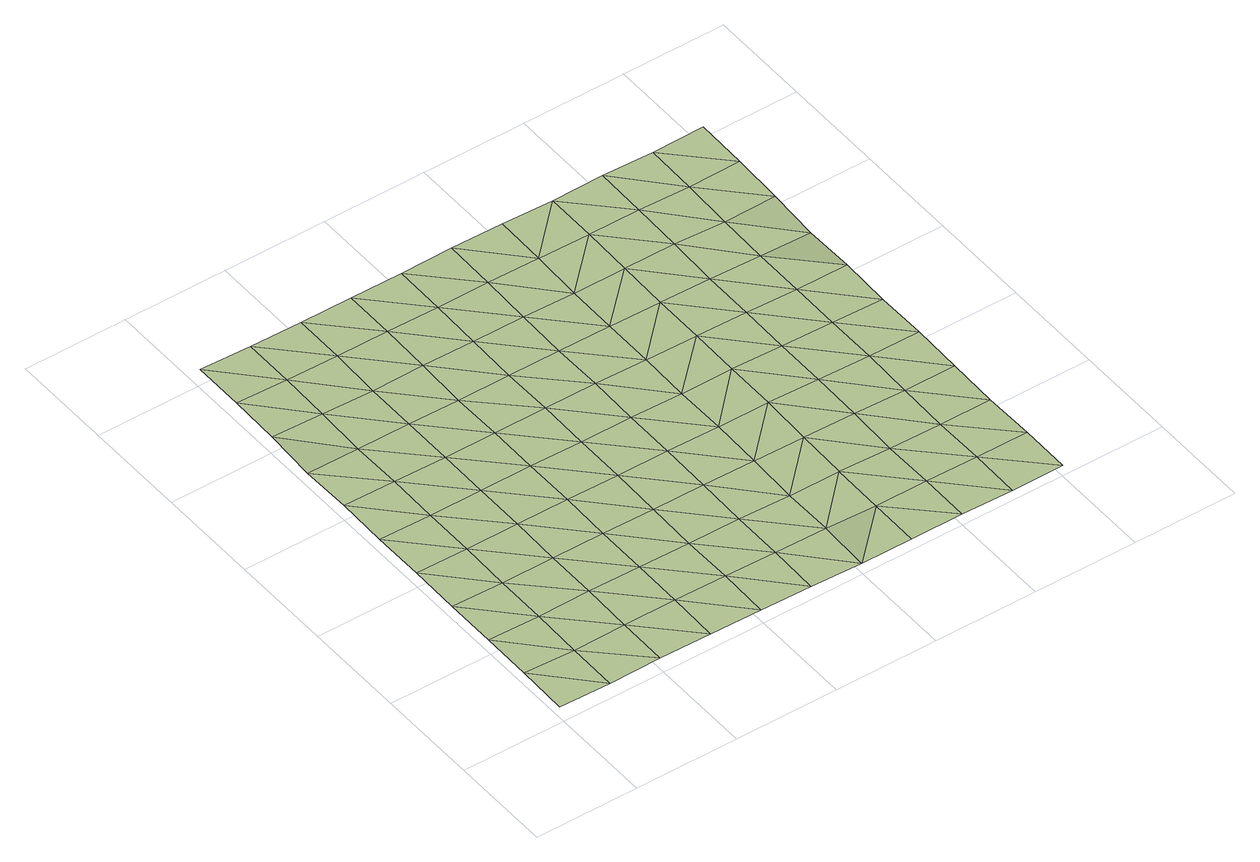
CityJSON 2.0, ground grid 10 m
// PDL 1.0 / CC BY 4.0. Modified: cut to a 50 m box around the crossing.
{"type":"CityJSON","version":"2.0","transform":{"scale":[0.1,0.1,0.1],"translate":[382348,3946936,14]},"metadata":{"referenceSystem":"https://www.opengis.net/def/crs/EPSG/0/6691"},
"CityObjects":{
"terrain1":{"type":"TINRelief","geometry":[{"type":"CompositeSurface","lod":"1","boundaries":[[[0,1,2]],[[3,4,0]],[[4,1,0]],[[5,6,3]],[[6,4,3]],[[7,8,5]],[[8,6,5]],[[9,10,7]],[[10,8,7]],[[11,12,9]],[[12,10,9]],[[13,14,11]],[[14,12,11]],[[4,15,1]],[[6,16,4]],[[16,15,4]],[[8,17,6]],[[17,16,6]],[[10,18,8]],[[18,17,8]],[[12,19,10]],[[19,18,10]],[[14,20,12]],[[20,19,12]],[[21,20,14]],[[16,22,15]],[[17,23,16]],[[23,22,16]],[[18,24,17]],[[24,23,17]],[[19,25,18]],[[25,24,18]],[[20,26,19]],[[26,25,19]],[[21,27,20]],[[27,26,20]],[[28,27,21]],[[23,29,22]],[[24,30,23]],[[30,29,23]],[[25,31,24]],[[31,30,24]],[[26,32,25]],[[32,31,25]],[[27,33,26]],[[33,32,26]],[[28,34,27]],[[34,33,27]],[[35,34,28]],[[30,36,29]],[[31,37,30]],[[37,36,30]],[[32,38,31]],[[38,37,31]],[[33,39,32]],[[39,38,32]],[[34,40,33]],[[40,39,33]],[[35,41,34]],[[41,40,34]],[[42,41,35]],[[37,43,36]],[[38,44,37]],[[44,43,37]],[[39,45,38]],[[45,44,38]],[[40,46,39]],[[46,45,39]],[[41,47,40]],[[47,46,40]],[[42,48,41]],[[48,47,41]],[[49,48,42]],[[44,50,43]],[[45,51,44]],[[51,50,44]],[[46,52,45]],[[52,51,45]],[[47,53,46]],[[53,52,46]],[[48,54,47]],[[54,53,47]],[[49,55,48]],[[55,54,48]],[[56,55,49]],[[51,57,50]],[[52,58,51]],[[58,57,51]],[[53,59,52]],[[59,58,52]],[[54,60,53]],[[60,59,53]],[[55,61,54]],[[61,60,54]],[[56,62,55]],[[62,61,55]],[[63,62,56]],[[58,64,57]],[[59,65,58]],[[65,64,58]],[[60,66,59]],[[66,65,59]],[[61,67,60]],[[67,66,60]],[[62,68,61]],[[68,67,61]],[[63,69,62]],[[69,68,62]],[[70,69,63]],[[65,71,64]],[[66,72,65]],[[72,71,65]],[[67,73,66]],[[73,72,66]],[[68,74,67]],[[74,73,67]],[[69,75,68]],[[75,74,68]],[[70,76,69]],[[76,75,69]],[[77,76,70]],[[78,13,79]],[[13,11,79]],[[80,81,78]],[[81,13,78]],[[82,83,80]],[[83,81,80]],[[84,83,82]],[[81,85,13]],[[85,14,13]],[[83,86,81]],[[86,85,81]],[[84,87,83]],[[87,86,83]],[[88,87,84]],[[89,21,85]],[[21,14,85]],[[86,89,85]],[[87,90,86]],[[90,89,86]],[[88,91,87]],[[91,90,87]],[[92,91,88]],[[93,28,89]],[[28,21,89]],[[90,93,89]],[[91,94,90]],[[94,93,90]],[[92,95,91]],[[95,94,91]],[[96,95,92]],[[97,35,93]],[[35,28,93]],[[94,97,93]],[[95,98,94]],[[98,97,94]],[[96,99,95]],[[99,98,95]],[[100,99,96]],[[101,42,97]],[[42,35,97]],[[98,101,97]],[[99,102,98]],[[102,101,98]],[[100,103,99]],[[103,102,99]],[[104,103,100]],[[105,49,101]],[[49,42,101]],[[102,105,101]],[[103,106,102]],[[106,105,102]],[[104,107,103]],[[107,106,103]],[[108,107,104]],[[109,56,105]],[[56,49,105]],[[106,109,105]],[[107,110,106]],[[110,109,106]],[[108,111,107]],[[111,110,107]],[[112,111,108]],[[113,63,109]],[[63,56,109]],[[110,113,109]],[[111,114,110]],[[114,113,110]],[[112,115,111]],[[115,114,111]],[[116,115,112]],[[117,70,113]],[[70,63,113]],[[114,117,113]],[[115,118,114]],[[118,117,114]],[[116,119,115]],[[119,118,115]],[[120,119,116]],[[77,70,117]]]}]}
},
"vertices":[
[55,11,12],[6,62,12],[5,12,12],[105,11,13],[56,61,11],[155,10,13],[106,61,12],[205,9,13],[156,60,13],[255,9,12],[206,59,13],[305,8,11],[256,59,12],[356,58,10],[306,58,12],[7,112,11],[57,111,11],[107,111,12],[157,110,12],[206,109,12],[256,109,12],[306,108,11],[7,162,11],[57,161,11],[107,160,12],[157,160,12],[207,159,12],[257,159,12],[307,158,12],[8,212,11],[58,211,11],[108,210,12],[158,210,12],[208,209,12],[258,209,12],[308,208,12],[8,262,11],[58,261,11],[108,260,12],[158,260,12],[208,259,12],[258,259,12],[308,258,12],[9,312,11],[59,311,11],[109,310,11],[159,310,11],[209,309,12],[259,309,12],[309,308,12],[9,362,9],[59,361,10],[109,360,11],[159,360,10],[209,359,11],[259,359,11],[309,358,12],[10,412,12],[60,411,11],[110,410,10],[160,410,11],[210,409,11],[260,409,11],[310,408,11],[11,462,12],[61,461,11],[111,460,11],[161,460,11],[211,459,11],[261,459,12],[311,458,12],[11,512,12],[61,511,11],[111,510,11],[161,510,11],[211,509,12],[261,509,13],[311,508,13],[405,7,12],[355,8,11],[455,6,12],[406,57,11],[505,6,12],[456,56,11],[506,56,11],[356,108,11],[406,107,10],[456,106,10],[506,106,10],[357,158,11],[407,157,11],[457,156,10],[507,156,10],[358,208,12],[408,207,11],[458,206,11],[508,206,10],[358,258,12],[408,257,11],[458,256,11],[508,256,9],[359,307,12],[409,307,11],[459,306,10],[509,306,10],[359,357,12],[409,357,11],[459,356,10],[509,356,8],[360,407,12],[410,407,12],[460,406,10],[510,406,11],[361,457,12],[411,457,12],[461,456,11],[511,456,12],[361,507,12],[411,507,13],[461,506,12],[511,506,13]
]}
